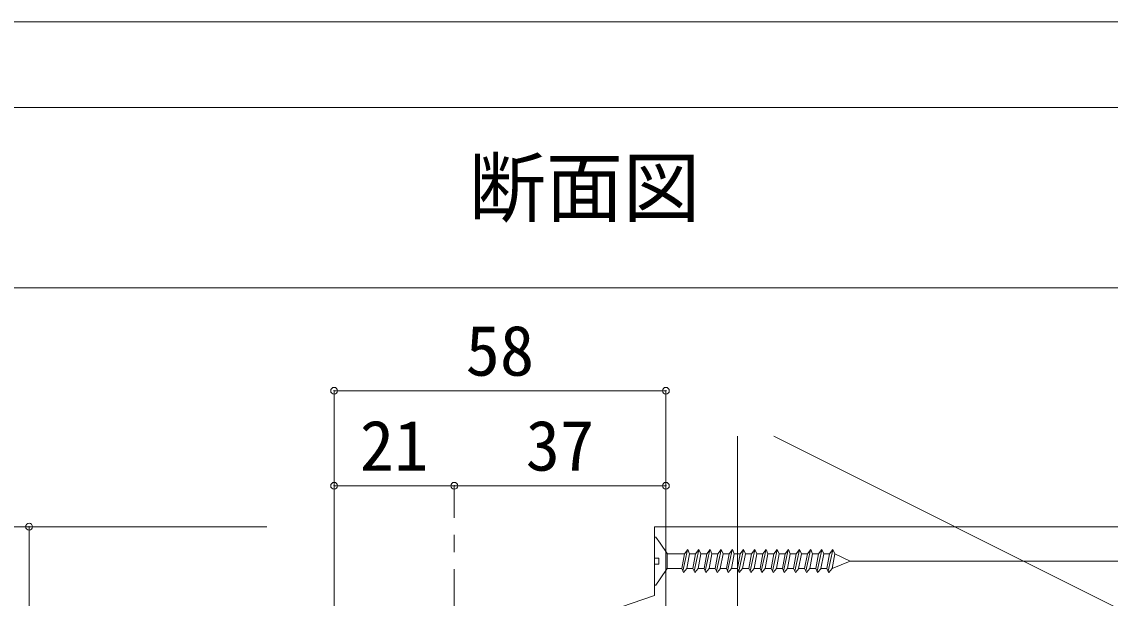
# Model space of a CAD drawing. Units: millimetres on the paper, enlarged 10 times, with parts at other scales. Extents: x -1985 to 2015, y -1370 to 1400.
# Drawn here: x -1107 to -473, y 1064 to 1400 of the extents above; entities that cross this region are included whole.
import ezdxf
from ezdxf.enums import TextEntityAlignment as Align

# ---------------------------------------------------------------- set-up
doc = ezdxf.new("R2010")
doc.units = ezdxf.units.MM
doc.header["$LTSCALE"] = 10
doc.header["$PDMODE"] = 32
doc.header["$PDSIZE"] = 4
doc.linetypes.add('CHAIN2', pattern=[12, 9, -1, 1, -1])
for name, color, linetype, lineweight in [('1-1_0', 7, 'Continuous', 20), ('2-0_18', 7, 'Continuous', 20), ('2-1', 7, 'Continuous', 20)]:
    doc.layers.add(name, color=color, linetype=linetype, lineweight=lineweight)
doc.styles.add('ＭＳ ゴシック', font='')
doc.styles.get('ＭＳ ゴシック').set_extended_font_data('MS Gothic')

msp = doc.modelspace()

# ---------------------------------------------------------------- linework, layer by layer
at = {"layer": '1-1_0'}
for p, q in [((-1935, 1350), (395, 1350)), ((-1935, 1350), (395, 1350)), ((-1935, 1245), (395, 1245)), ((-1935, 1245), (395, 1245))]:
    msp.add_line(p, q, dxfattribs=at)
msp.add_lwpolyline([(-1985, -1370), (2015, -1370), (2015, 1400), (-1985, 1400)], dxfattribs=at)
at = {"layer": '2-0_18', "color": 4, "lineweight": 9}
for p, q in [((-731.78, 1184.95), (-731.78, 1158.48)), ((-855.11, 1129.6), (-925.11, 1129.6)), ((-731.78, 1129.6), (-855.11, 1129.6)), ((-1202.86, 1105.74), (-964.31, 1105.74)), ((-1102.86, 962.41), (-1102.86, 1105.74)), ((-269.77, 1105.74), (-731.78, 1105.74)), ((-269.77, 1085.74), (-624.42, 1085.74))]:
    msp.add_line(p, q, dxfattribs=at)
at = {"layer": '2-0_18'}
for p, q in [((-423.45, 1035.74), (-668.93, 1158.48)), ((-738.45, 1105.74), (-731.78, 1105.74)), ((-738.45, 1065.74), (-738.45, 1105.74)), ((-716.04, 1081.47), (-714.99, 1079.07)), ((-738.45, 1065.74), (-826.78, 1035.41))]:
    msp.add_line(p, q, dxfattribs=at)
at = {"layer": '2-0_18', "color": 4, "linetype": 'CHAIN2', "lineweight": 9}
msp.add_line((-855.11, 30.99), (-855.11, 1129.6), dxfattribs=at)
at = {"layer": '2-0_18', "color": 4, "lineweight": 9}
msp.add_lwpolyline([(-731.78, 1184.95), (-925.11, 1184.95), (-925.11, 1059.07)], dxfattribs=at)
at = {"layer": '2-0_18', "color": 4}
for p in [(-925.11, 1184.95), (-731.78, 1184.95), (-925.11, 1129.6), (-855.11, 1129.6), (-731.78, 1129.6), (-1102.86, 1105.74)]:
    msp.add_point(p, dxfattribs=at)
at = {"layer": '2-1'}
for p, q in [((-731.78, 1158.48), (-731.78, 503.6)), ((-690.11, 1158.48), (-690.11, 902.41)), ((-731.78, 1145.12), (-731.78, 1101.4)), ((-731.78, 1023.07), (-731.78, 1136.41)), ((-738.45, 1099.74), (-737.58, 1099.74)), ((-738.45, 1099.07), (-738.45, 1087.47)), ((-737.58, 1099.74), (-735.13, 1096.09)), ((-735.13, 1096.09), (-731.11, 1090.1)), ((-721.83, 1079.87), (-719.14, 1092.27)), ((-715.34, 1079.85), (-712.63, 1092.27)), ((-708.83, 1079.87), (-706.13, 1092.27)), ((-702.33, 1079.87), (-699.63, 1092.27)), ((-695.83, 1079.87), (-693.13, 1092.27)), ((-689.33, 1079.85), (-686.62, 1092.27)), ((-688.47, 1090), (-686.52, 1092.41)), ((-686.52, 1092.41), (-685.45, 1090)), ((-682.69, 1079.85), (-679.99, 1092.27)), ((-681.83, 1090), (-679.88, 1092.41)), ((-679.88, 1092.41), (-678.82, 1090)), ((-675.33, 1090), (-674.18, 1091.42)), ((-674.18, 1091.42), (-673.38, 1092.41)), ((-674.18, 1089.09), (-673.49, 1092.27)), ((-673.38, 1092.41), (-672.32, 1090)), ((-669.68, 1079.87), (-666.98, 1092.27)), ((-663.18, 1079.87), (-660.48, 1092.27)), ((-656.68, 1079.87), (-653.98, 1092.27)), ((-650.18, 1079.85), (-647.48, 1092.27)), ((-643.67, 1079.87), (-640.98, 1092.27)), ((-637.22, 1079.85), (-634.52, 1092.27)), ((-636.36, 1090), (-634.41, 1092.41)), ((-634.41, 1092.41), (-633.35, 1090)), ((-735.85, 1087.47), (-738.45, 1087.47)), ((-731.11, 1090.1), (-731.11, 1081.38)), ((-731.11, 1090), (-720.98, 1090)), ((-722.55, 1081.49), (-720.98, 1090)), ((-719.54, 1081.46), (-717.97, 1090)), ((-717.97, 1090), (-714.48, 1090)), ((-716.05, 1081.47), (-714.48, 1090)), ((-713.04, 1081.47), (-711.46, 1090)), ((-711.46, 1090), (-707.97, 1090)), ((-709.55, 1081.49), (-707.97, 1090)), ((-706.54, 1081.46), (-704.96, 1090)), ((-704.96, 1090), (-701.47, 1090)), ((-703.05, 1081.47), (-701.47, 1090)), ((-700.04, 1081.46), (-698.46, 1090)), ((-698.46, 1090), (-694.97, 1090)), ((-693.53, 1081.46), (-691.96, 1090)), ((-691.96, 1090), (-688.47, 1090)), ((-690.04, 1081.47), (-688.47, 1090)), ((-687.03, 1081.47), (-685.45, 1090)), ((-685.45, 1090), (-681.83, 1090)), ((-683.41, 1081.47), (-681.83, 1090)), ((-680.39, 1081.47), (-678.82, 1090)), ((-678.82, 1090), (-675.33, 1090)), ((-676.91, 1081.47), (-675.33, 1090)), ((-676.19, 1079.87), (-674.18, 1089.09)), ((-673.89, 1081.46), (-672.32, 1090)), ((-672.32, 1090), (-668.83, 1090)), ((-670.4, 1081.49), (-668.83, 1090)), ((-667.39, 1081.46), (-665.81, 1090)), ((-665.81, 1090), (-662.32, 1090)), ((-663.9, 1081.47), (-662.32, 1090)), ((-660.89, 1081.46), (-659.31, 1090)), ((-659.31, 1090), (-655.82, 1090)), ((-657.4, 1081.49), (-655.82, 1090)), ((-654.39, 1081.46), (-652.81, 1090)), ((-652.81, 1090), (-649.32, 1090)), ((-650.9, 1081.47), (-649.32, 1090)), ((-647.88, 1081.47), (-646.31, 1090)), ((-646.31, 1090), (-642.82, 1090)), ((-641.38, 1081.46), (-639.8, 1090)), ((-639.8, 1090), (-637.13, 1090)), ((-637.94, 1081.47), (-636.36, 1090)), ((-637.12, 1090), (-636.36, 1090)), ((-624.42, 1085.74), (-634.93, 1081.47)), ((-633.35, 1090), (-624.42, 1085.74)), ((-735.14, 1075.37), (-731.11, 1081.38)), ((-731.11, 1081.47), (-722.55, 1081.47)), ((-719.53, 1081.47), (-716.04, 1081.47)), ((-714.99, 1079.07), (-713.04, 1081.47)), ((-713.03, 1081.47), (-709.54, 1081.47)), ((-706.53, 1081.47), (-703.05, 1081.47)), ((-700.03, 1081.47), (-696.54, 1081.47)), ((-693.52, 1081.47), (-690.03, 1081.47)), ((-687.03, 1081.47), (-683.41, 1081.47)), ((-680.39, 1081.47), (-676.9, 1081.47)), ((-674.18, 1081.11), (-673.88, 1081.47)), ((-673.89, 1081.47), (-670.39, 1081.47)), ((-667.39, 1081.47), (-663.89, 1081.47)), ((-660.88, 1081.47), (-657.39, 1081.47)), ((-654.38, 1081.47), (-650.89, 1081.47)), ((-647.87, 1081.47), (-644.39, 1081.47)), ((-641.37, 1081.47), (-637.93, 1081.47)), ((-637.94, 1081.47), (-637.13, 1079.65)), ((-637.12, 1079.63), (-636.88, 1079.07)), ((-737.58, 1071.74), (-735.14, 1075.37))]:
    msp.add_line(p, q, dxfattribs=at)
for points in [[(-720.98, 1090), (-719.03, 1092.41), (-717.97, 1090)], [(-714.48, 1090), (-712.53, 1092.41), (-711.46, 1090)], [(-707.97, 1090), (-706.02, 1092.41), (-704.96, 1090)], [(-701.47, 1090), (-699.52, 1092.41), (-698.46, 1090)], [(-696.54, 1081.49), (-694.97, 1090), (-693.02, 1092.41), (-691.96, 1090)], [(-668.83, 1090), (-666.88, 1092.41), (-665.81, 1090)], [(-662.32, 1090), (-660.37, 1092.41), (-659.31, 1090)], [(-655.82, 1090), (-653.87, 1092.41), (-652.81, 1090)], [(-649.32, 1090), (-647.37, 1092.41), (-646.31, 1090)], [(-644.39, 1081.49), (-642.82, 1090), (-640.87, 1092.41), (-639.8, 1090)], [(-735.85, 1087.47), (-735.85, 1084.01), (-738.45, 1084.01), (-738.45, 1071.74), (-737.58, 1071.74)], [(-636.88, 1079.07), (-634.93, 1081.47), (-633.35, 1090)], [(-722.55, 1081.47), (-721.48, 1079.07), (-719.53, 1081.47)], [(-709.54, 1081.47), (-708.48, 1079.07), (-706.53, 1081.47)], [(-703.04, 1081.47), (-701.98, 1079.07), (-700.03, 1081.47)], [(-696.54, 1081.47), (-695.47, 1079.07), (-693.52, 1081.47)], [(-690.04, 1081.47), (-688.98, 1079.07), (-687.03, 1081.47)], [(-683.41, 1081.47), (-682.34, 1079.07), (-680.39, 1081.47)], [(-676.9, 1081.47), (-675.83, 1079.07), (-674.18, 1081.11)], [(-670.39, 1081.47), (-669.33, 1079.07), (-667.38, 1081.47)], [(-663.89, 1081.47), (-662.83, 1079.07), (-660.88, 1081.47)], [(-657.39, 1081.47), (-656.33, 1079.07), (-654.38, 1081.47)], [(-650.9, 1081.47), (-649.83, 1079.07), (-647.88, 1081.47)], [(-644.39, 1081.47), (-643.32, 1079.07), (-641.37, 1081.47)]]:
    msp.add_lwpolyline(points, dxfattribs=at)

# ---------------------------------------------------------------- texts
at = {"layer": '1-1_0', "style": 'ＭＳ ゴシック'}
msp.add_text('断面図', height=32.99, dxfattribs=at).set_placement((-846.74, 1276.98), align=Align.BOTTOM_LEFT)
at = {"layer": '2-0_18', "style": 'ＭＳ ゴシック'}
for s, p in [('58', (-848.45, 1184.95)), ('21', (-910.11, 1129.6)), ('37', (-813.45, 1129.6))]:
    msp.add_text(s, height=29.33, dxfattribs=at).set_placement(p, align=Align.BOTTOM_LEFT)

doc.saveas('drawing.dxf')
